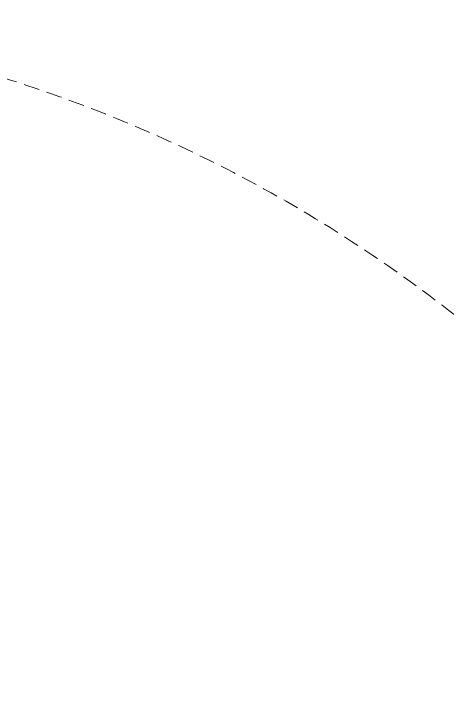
# Model space of a CAD drawing. Header units: millimetres. Extents: x 0 to 145404, y 0 to 194550.
# Drawn here: x 115682.1 to 115939, y 110837.3 to 111246.4 of the extents above; entities that cross this region are included whole.
import ezdxf

# ---------------------------------------------------------------- set-up
doc = ezdxf.new("R2010")
doc.units = ezdxf.units.MM
doc.linetypes.add('HIDDEN2', pattern=[0.1875, 0.125, -0.0625])
doc.layers.add('АР - Окна', color=150, linetype='Continuous', lineweight=9)
doc.layers.add('АР - окна - открывание', color=251, linetype='Continuous', lineweight=5)

# ---------------------------------------------------------------- blocks, each defined once
blk = doc.blocks.new('блок балконный дверной с проходом 750мм')
at = {"layer": 'АР - окна - открывание', "color": 252, "linetype": 'HIDDEN2', "lineweight": 0, "ltscale": 75}
blk.add_arc((-50.51, 0), 839.78, 180, 270, dxfattribs=at)
blk = doc.blocks.new('Квартира 1С 3800 тип 4')
at = {"layer": 'АР - Окна', "xscale": -1, "rotation": 90}
blk.add_blockref('блок балконный дверной с проходом 750мм', (-7000, 810), dxfattribs=at)
blk = doc.blocks.new('V_Section_2')
blk.add_blockref('Квартира 1С 3800 тип 4', (7150, -24500))

msp = doc.modelspace()

# ---------------------------------------------------------------- block references
msp.add_blockref('V_Section_2', (115275.46, 134046.11, 0))

doc.saveas('drawing.dxf')
